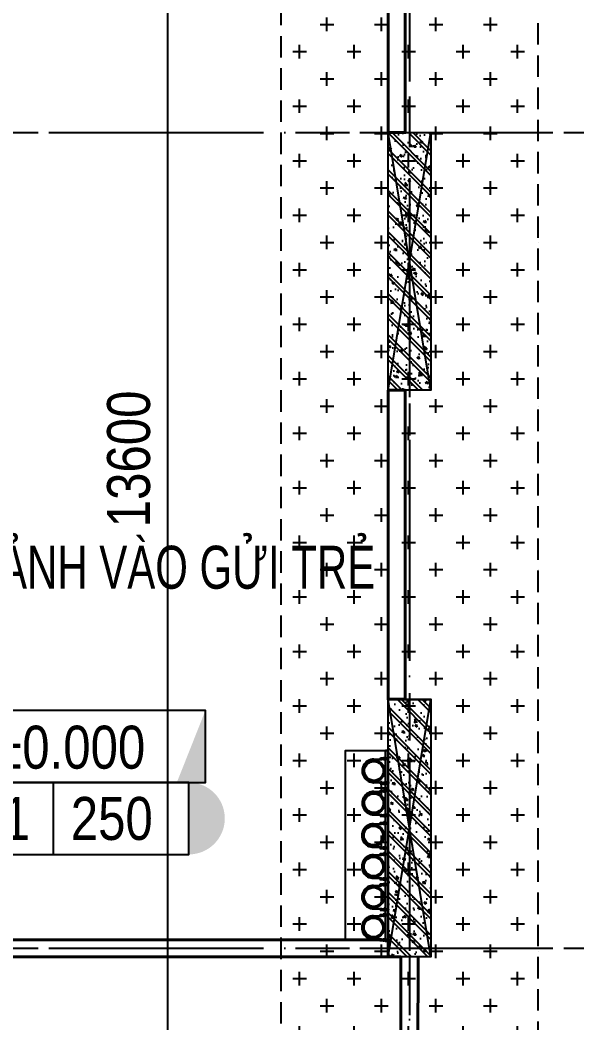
# Model space of a CAD drawing. Header units: millimetres. Extents: x -1534340 to 1713810, y -1348191 to 1114081.
# Drawn here: x 1309399 to 1315889, y -326195 to -314515 of the extents above; entities that cross this region are included whole.
import ezdxf
from ezdxf.enums import TextEntityAlignment as Align

# ---------------------------------------------------------------- set-up
doc = ezdxf.new("R2010")
doc.units = ezdxf.units.MM
doc.header["$LTSCALE"] = 100
doc.header["$PDMODE"] = 32
doc.header["$PDSIZE"] = 2.5
for name, pattern in [('CENTER2', [1.125, 0.75, -0.125, 0.125, -0.125]), ('HIDDEN', [0.375, 0.25, -0.125]), ('xref.asix of  podium$0$xref.asix of  podium$0$DASHDOT', [1, 0.5, -0.25, 0, -0.25])]:
    doc.linetypes.add(name, pattern=pattern)
for name, color, linetype in [('0-khuat', 3, 'HIDDEN'), ('1-Chu thich', 8, 'Continuous'), ('A-CORE-OTLN', 2, 'Continuous'), ('ccu11-Manh', 8, 'Continuous'), ('ccu12-Chidan', 9, 'Continuous'), ('ccu12-Hatch', 250, 'Continuous'), ('ccu12-Manh', 8, 'Continuous'), ('ccu12-Truc', 13, 'CENTER2'), ('KC2-DIM', 251, 'Continuous'), ('KT-KT', 1, 'Continuous'), ('NDT Cap nuoc', 4, 'Continuous'), ('xref.asix of  podium$0$xref.asix of  podium$0$AUDIT_I_220805193045-5', 6, 'Continuous'), ('xref.asix of  podium$0$xref.asix of  podium$0$KC2-DIM', 251, 'Continuous'), ('xref.asix of  podium$0$xref.asix of  podium$0$KT-Kich thuoc', 9, 'Continuous'), ('xref.asix of  podium$0$xref.asix of  podium$0$KT-Luoi truc South Tower', 8, 'xref.asix of  podium$0$xref.asix of  podium$0$DASHDOT'), ('Xref_ST_MBDV Cot vach 30.7.2022|Xref_ST_MBDV Cot vach 30.7.2022|Xref_ST_MBDV Cot vach 30.7.2022|Xref_ST_MBDV Cot vach 30.7.2022|KC-Betong', 6, 'Continuous')]:
    doc.layers.add(name, color=color, linetype=linetype)
for name, color, linetype, lineweight in [('KC-Tencaukien', 9, 'Continuous', 15), ('KT-Chu viet', 255, 'Continuous', 20), ('KT-Net cat', 1, 'Continuous', 40), ('NET-THAY', 7, 'Continuous', 30)]:
    doc.layers.add(name, color=color, linetype=linetype, lineweight=lineweight)
doc.styles.add('Arial Narrow', font='ARIALN.TTF')
doc.styles.add('Xref_ST_MBDV Cot vach 30.7.2022$0$Arial', font='arial.ttf', dxfattribs={"width": 0.7})
doc.dimstyles.new('ccu12-200', dxfattribs={"dimscale": 200, "dimtxt": 2.5, "dimasz": 1, "dimexe": 1, "dimexo": 2, "dimgap": 1, "dimtad": 1, "dimdec": 0, "dimrnd": 5, "dimdsep": 46, "dimtxsty": 'Arial Narrow', "dimblk": 'ARCHTICK', "dimcen": -1, "dimdle": 1, "dimclrd": 256, "dimclre": 256, "dimclrt": 3, "dimadec": 0, "dimazin": 2, "dimtfac": 0.1, "dimtdec": 0, "dimtmove": 0, "dimatfit": 1, "dimldrblk": 'ARCHTICK', "dimfxl": 1, "dimtvp": 0.833333, "dimtolj": 1, "dimtzin": 12, "dimarcsym": 0})
pattern_1 = [(50, (-450, 3050), (286.904, -25.101), [30, -330]), (355, (-450, 3050), (-55.5, 300.877), [24, -264]), (100.451, (-426.1, 3047.9), (231.404, 275.776), [25.496, -280.457]), (46.184, (-450, 3130), (426.896, -66.208), [45, -495]), (96.636, (-414.43, 3124.5), (373.865, 389.647), [38.244, -420.685]), (351.184, (-450, 3130), (373.865, 389.65), [36, -396]), (21, (-410, 3110), (238.763, -161.048), [30, -330]), (326, (-410, 3110), (97.326, 290.06), [24, -264]), (71.451, (-390.1, 3096.58), (336.09, 129.012), [25.496, -280.457]), (37.5, (-450, 3050), (4.864, 133.1575), [0, -260.8, 0, -268, 0, -265]), (7.5, (-450, 3050), (105.228, 157.7647), [0, -152.8, 0, -254.8, 0, -101]), (327.5, (-539.2, 3050), (213.529, -9.022), [0, -100, 0, -312, 0, -414]), (317.5, (-579.2, 3050), (233.274, 40.042), [0, -130, 0, -207.2, 0, -294]), (45, (-450, 3050), (-120.208, 120.208), []), (45, (-450, 3099), (-120.208, 120.208), [])]

# ---------------------------------------------------------------- blocks, each defined once
blk = doc.blocks.new('MBKC-T1-PN')
at = {"layer": 'ccu12-Hatch', "ltscale": 0.5}
h = blk.add_hatch(dxfattribs=at)
h.set_pattern_fill('CROSS', color=256, scale=50)
h.set_pattern_definition([(0, (-894364.76, 300749.45), (317.5, 317.5), [158.75, -476.25]), (90, (-894285.4, 300670.08), (-317.5, 317.5), [158.75, -476.25])])
h.paths.add_polyline_path([(79837, -25677), (82837, -25677), (82837, -12077), (79837, -12077)])
at = {"layer": '0-khuat', "ltscale": 10}
blk.add_lwpolyline([(82837, -25677), (82837, -12077), (79837, -12077), (79837, -25677)], close=True, dxfattribs=at)
blk = doc.blocks.new('Grid-ST-flat-3')
at = {"layer": 'ccu12-Truc', "ltscale": 30}
for p, q in [((390299.4, -66474.8), (390299.4, -104409.6)), ((366096.2, -72696.3), (425824, -72696.3)), ((366096.2, -82196.3), (425824, -82196.3))]:
    blk.add_line(p, q, dxfattribs=at)
blk = doc.blocks.new('*U342')
h = blk.add_hatch()
h.set_pattern_fill('VATLIEU04', color=250, scale=40, style=0, pattern_type=2)
h.set_pattern_definition(pattern_1)
h.paths.add_polyline_path([(-475, -475), (25, -475), (25, 2525), (-475, 2525)])
at = {"color": 6, "ltscale": 0.25}
blk.add_lwpolyline([(-475, -475), (25, -475), (25, 2525), (-475, 2525)], close=True, dxfattribs=at)
at = {"layer": 'Defpoints', "linetype": 'ByBlock', "ltscale": 30}
for p, q in [((25, -475), (-475, 2525)), ((-475, -475), (25, 2525))]:
    blk.add_line(p, q, dxfattribs=at)
blk = doc.blocks.new('MBDV-B1-T1-PN')
at = {"layer": 'Xref_ST_MBDV Cot vach 30.7.2022|Xref_ST_MBDV Cot vach 30.7.2022|Xref_ST_MBDV Cot vach 30.7.2022|Xref_ST_MBDV Cot vach 30.7.2022|KC-Betong', "linetype": 'ByBlock', "xscale": -1, "rotation": 359.9999999999985}
for p in [(81112, -17602, 0), (81112, -24202, 0)]:
    blk.add_blockref('*U342', p, dxfattribs=at)
blk = doc.blocks.new('ccu11-cmb-flat-8')
at = {"layer": 'ccu12-Chidan', "color": 7}
blk.add_lwpolyline([(0, 0), (1549.8, 0), (1549.8, 419), (0, 419)], close=True, dxfattribs=at)
at = {"layer": 'ccu12-Chidan'}
for points in [[(0, 0), (166.4, 419), (0, 419)], [(1549.8, 419), (1383.4, 0), (1549.8, 0)]]:
    blk.add_solid(points, dxfattribs=at)
at = {"layer": 'ccu12-Chidan', "color": 31, "style": 'Arial Narrow', "width": 0.8}
blk.add_attdef('+100.00', text='', height=250, dxfattribs=at).set_placement((745.2, 205.6), align=Align.MIDDLE_CENTER)
blk = doc.blocks.new('ccu11-chieudaysan-flat-2')
at = {"layer": 'ccu12-Chidan'}
for points in [[(-569, 0), (-569, 419, 1)], [(787.9, 419), (787.9, 0, 1)]]:
    blk.add_hatch(color=8, dxfattribs=at).paths.add_polyline_path(points)
at = {"layer": 'ccu12-Chidan', "color": 7}
blk.add_line((0, 0), (0, 419), dxfattribs=at)
blk.add_lwpolyline([(-569, 0), (787.9, 0), (787.9, 419), (-569, 419)], close=True, dxfattribs=at)
blk.add_arc((-569, 209.5), 209.5, 90, 270.00006, dxfattribs=at)
at = {"layer": 'ccu12-Chidan', "color": 31, "style": 'Arial Narrow', "width": 0.7}
for tag, p in [('S00', (-488, 209.5)), ('200', (100, 209.5))]:
    blk.add_attdef(tag, text='', height=250, dxfattribs=at).set_placement(p, align=Align.MIDDLE_LEFT)
blk = doc.blocks.new('_ARCHTICK')
at = {"color": 0, "linetype": 'ByBlock', "const_width": 0.15}
blk.add_lwpolyline([(-0.5, -0.5), (0.5, 0.5)], dxfattribs=at)
blk = doc.blocks.new('*D1382')
at = {"layer": 'Defpoints', "color": 0, "ltscale": 0.5, "transparency": 16777216}
for p in [(1311123, -312826), (1312491, -312826, 0), (1312438, -326426)]:
    blk.add_point(p, dxfattribs=at)
at = {"layer": 'KC2-DIM', "lineweight": -2, "ltscale": 0.5, "transparency": 16777216}
for p, q in [((1311123, -326626), (1311123, -312626)), ((1312091, -312826), (1310923, -312826)), ((1312038, -326426), (1310923, -326426))]:
    blk.add_line(p, q, dxfattribs=at)
at = {"layer": 'KC2-DIM', "lineweight": -2, "ltscale": 0.5, "transparency": 16777216, "xscale": 200, "yscale": 200, "zscale": 200}
for p, rotation in [((1311123, -312826), 90), ((1311123, -326426), 270)]:
    blk.add_blockref('_ARCHTICK', p, dxfattribs=dict(at, rotation=rotation))
at = {"layer": 'KC2-DIM', "color": 3, "ltscale": 0.5, "transparency": 16777216, "insert": (1310667, -319626), "char_height": 500, "attachment_point": 5, "rotation": 90, "style": 'Arial Narrow', "bg_fill": 3, "box_fill_scale": 1.1, "bg_fill_color": 256, "bg_fill_true_color": 13158600, "bg_fill_transparency": 0}
blk.add_mtext('\\A1;13600', dxfattribs=at)
blk = doc.blocks.new('*U2799')
h = blk.add_hatch()
h.set_pattern_fill('VATLIEU04', color=250, scale=40, style=0, pattern_type=2)
h.set_pattern_definition(pattern_1)
h.paths.add_polyline_path([(-475, -475), (25, -475), (25, 2525), (-475, 2525)])
at = {"color": 6, "ltscale": 0.25}
blk.add_lwpolyline([(-475, -475), (25, -475), (25, 2525), (-475, 2525)], close=True, dxfattribs=at)
at = {"layer": 'Defpoints', "linetype": 'ByBlock', "ltscale": 30}
for p, q in [((25, -475), (-475, 2525)), ((-475, -475), (25, 2525))]:
    blk.add_line(p, q, dxfattribs=at)
blk = doc.blocks.new('xref.asix of  podium$0$xref.asix of  podium$0$MBCot-PN-flat-22')
at = {"layer": 'xref.asix of  podium$0$xref.asix of  podium$0$AUDIT_I_220805193045-5', "linetype": 'ByBlock', "xscale": -1, "rotation": 359.9999999999985}
for p in [(81112, -17602, 0), (81112, -24202, 0)]:
    blk.add_blockref('*U2799', p, dxfattribs=at)
blk = doc.blocks.new('xref.asix of  podium$0$xref.asix of  podium$0$Asix South Tower')
at = {"layer": 'xref.asix of  podium$0$xref.asix of  podium$0$KT-Luoi truc South Tower', "ltscale": 10}
for p, q in [((-25223, 33491.9), (-25223, -4459.1)), ((-49426.2, 27070.4), (10118.8, 27070.4)), ((-49426.2, 17570.4), (10118.8, 17570.4))]:
    blk.add_line(p, q, dxfattribs=at)
blk = doc.blocks.new('ong thoat xi')
at = {"layer": '1-Chu thich', "color": 30}
for p, q in [((-75.4, 61.7), (-75.4, 65.3)), ((-65.8, 66.9), (-73.8, 66.9)), ((-65.7, 60.2), (-73.8, 60.2)), ((-65.8, 67.4), (-65.8, 59.5)), ((-65.5, 68.7), (-61.8, 68.7)), ((-65.5, 66.1), (-61.9, 66.1)), ((-65.5, 60.8), (-61.9, 60.8)), ((-65.5, 58.2), (-61.8, 58.2)), ((-60.7, 70.1), (-61.5, 70.1)), ((-60.7, 70.1), (-61.5, 70.1)), ((-61.5, 70.1), (-61.5, 56.8)), ((-60.7, 56.8), (-61.5, 56.8)), ((-60.7, 70.1), (-60.7, 56.8)), ((-54.9, 70.1), (-54.1, 70.1)), ((-54.9, 70.1), (-54.9, 56.8)), ((-54.9, 70.1), (-54.1, 70.1)), ((-54.9, 56.8), (-54.1, 56.8)), ((-54.1, 70.1), (-54.1, 56.8)), ((-50.1, 68.7), (-53.8, 68.7)), ((-50.1, 58.2), (-53.8, 58.2)), ((-50.1, 66.1), (-53.7, 66.1)), ((-50.1, 60.8), (-53.7, 60.8)), ((-49.8, 67.4), (-49.8, 59.5)), ((-32.7, 66.9), (-49.8, 66.9)), ((-29.1, 60), (-49.8, 60)), ((1.7, 60), (-41.2, 60)), ((-41.2, 57.9), (-41.2, 60)), ((-41.2, 57.9), (-41.2, 60)), ((-41.2, 57.9), (-41.2, 60)), ((1.7, 57.9), (-41.2, 57.9)), ((-32.7, 60), (-32.7, 66.9)), ((-75.4, -61.9), (-75.4, -65.5)), ((-65.7, -60.4), (-73.8, -60.4)), ((-65.8, -67.1), (-73.8, -67.1)), ((-65.8, -67.6), (-65.8, -59.7)), ((-65.5, -58.4), (-61.8, -58.4)), ((-65.5, -61), (-61.9, -61)), ((-65.5, -66.3), (-61.9, -66.3)), ((-65.5, -68.9), (-61.8, -68.9)), ((-60.7, -57), (-61.5, -57)), ((-61.5, -70.3), (-61.5, -57)), ((-60.7, -70.3), (-61.5, -70.3)), ((-60.7, -70.3), (-61.5, -70.3)), ((-60.7, -70.3), (-60.7, -57)), ((-54.9, -70.3), (-54.9, -57)), ((-54.9, -57), (-54.1, -57)), ((-54.9, -70.3), (-54.1, -70.3)), ((-54.9, -70.3), (-54.1, -70.3)), ((-54.1, -70.3), (-54.1, -57)), ((-50.1, -58.4), (-53.8, -58.4)), ((-50.1, -68.9), (-53.8, -68.9)), ((-50.1, -61), (-53.7, -61)), ((-50.1, -66.3), (-53.7, -66.3)), ((-49.8, -67.6), (-49.8, -59.7)), ((-30.9, -60.2), (-49.8, -60.2)), ((-34.5, -67.1), (-49.8, -67.1)), ((1.7, -58.2), (-41.2, -58.2)), ((-41.2, -58.2), (-41.2, -60.2)), ((-41.2, -58.2), (-41.2, -60.2)), ((1.7, -60.2), (-41.2, -60.2)), ((-34.5, -60.2), (-34.5, -67.1))]:
    blk.add_line(p, q, dxfattribs=at)
for centre, major_axis, start_param, end_param in [((-73.8, 65.3), (1.13, 1.13), 0.811456, 2.360542), ((-73.8, 61.7), (1.1, 1.1), 2.356194, 3.926991), ((-63.4, 67.4), (1.7, -1.7), 3.370391, 4.48359), ((-55.8, 63.4), (7.09, -7.09), 3.657341, 4.196641), ((-63.4, 59.5), (1.7, -1.7), 3.370391, 4.48359), ((-63.9, 67.4), (1.7, -1.7), 0.228799, 1.341997), ((-63.9, 67.4), (1.7, -1.7), 0.228799, 1.341997), ((-71.5, 63.4), (7.09, -7.09), 0.515748, 1.055048), ((-71.5, 63.4), (7.09, -7.09), 0.515748, 1.055048), ((-63.9, 59.5), (1.7, -1.7), 0.228799, 1.341997), ((-63.9, 59.5), (1.7, -1.7), 0.228799, 1.341997), ((0, 0), (38.9, -38.9), 0.785398, 7.068583), ((-51.7, 67.4), (1.7, 1.7), 1.799595, 2.912794), ((-51.7, 67.4), (1.7, -1.7), 3.370391, 4.48359), ((-44.1, 63.4), (7.09, 7.09), 2.086544, 2.625845), ((-44.1, 63.4), (7.09, 7.09), 2.086544, 2.625845), ((-51.7, 59.5), (1.7, 1.7), 1.799595, 2.912794), ((-51.7, 59.5), (1.7, 1.7), 1.799595, 2.912794), ((-52.2, 67.4), (1.7, -1.7), 0.228799, 1.341997), ((-59.8, 63.4), (7.09, 7.09), -1.055048, -0.515748), ((-52.2, 59.5), (1.7, 1.7), -1.341997, -0.228799), ((0.3, -0.1), (42.5, -42.5), 5.497787, 8.63938), ((0.3, -0.1), (41, -41), 5.497787, 8.63938), ((0, -0.1), (34.1, -34.1), 0.785398, 7.068583), ((-73.8, -61.9), (1.1, 1.1), 0.785398, 2.356194), ((-73.8, -65.5), (1.13, 1.13), 2.351847, 3.900932), ((-63.4, -59.7), (1.7, -1.7), 3.370391, 4.48359), ((-55.8, -63.6), (7.09, 7.09), 2.086544, 2.625845), ((-63.4, -67.6), (1.7, 1.7), 1.799595, 2.912794), ((-63.9, -59.7), (1.7, -1.7), 0.228799, 1.341997), ((-63.9, -59.7), (1.7, -1.7), 0.228799, 1.341997), ((-71.5, -63.6), (7.09, -7.09), 0.515748, 1.055048), ((-71.5, -63.6), (7.09, -7.09), 0.515748, 1.055048), ((-63.9, -67.6), (1.7, -1.7), 0.228799, 1.341997), ((-63.9, -67.6), (1.7, -1.7), 0.228799, 1.341997), ((-51.7, -59.7), (1.7, -1.7), 3.370391, 4.48359), ((-51.7, -59.7), (1.7, -1.7), 3.370391, 4.48359), ((-44.1, -63.6), (7.09, 7.09), 2.086544, 2.625845), ((-44.1, -63.6), (7.09, 7.09), 2.086544, 2.625845), ((-51.7, -67.6), (1.7, 1.7), 1.799595, 2.912794), ((-51.7, -67.6), (1.7, 1.7), 1.799595, 2.912794), ((-52.2, -59.7), (1.7, -1.7), 0.228799, 1.341997), ((-59.8, -63.6), (7.09, -7.09), 0.515748, 1.055048), ((-52.2, -67.6), (1.7, -1.7), 0.228799, 1.341997)]:
    blk.add_ellipse(centre, major_axis=major_axis, ratio=1, start_param=start_param, end_param=end_param, dxfattribs=at)
blk = doc.blocks.new('N2200X500')
at = {"layer": 'A-CORE-OTLN', "color": 3, "elevation": 0}
blk.add_lwpolyline([(9586872, 1032959), (9586872, 1035159), (9586372, 1035159), (9586372, 1032959)], close=True, dxfattribs=at)
at = {"layer": 'NET-THAY', "linetype": 'ByBlock', "ltscale": 7, "elevation": 0}
blk.add_lwpolyline([(9586841, 1035164), (9586841, 1032942), (9586871, 1032943), (9586871, 1035165)], close=True, dxfattribs=at)
at = {"layer": 'NDT Cap nuoc', "xscale": 2.272727272727275, "yscale": 2.272727272727275, "zscale": 2.272727272727275, "rotation": 180.279270571122}
for p in [(9586706, 1034925, 0), (9586706, 1034550, 0), (9586701, 1034173, 0), (9586701, 1033812, 0), (9586703, 1033456, 0), (9586701, 1033102, 0)]:
    blk.add_blockref('ong thoat xi', p, dxfattribs=at)
blk = doc.blocks.new('CNTPO')
at = {"layer": 'KT-KT'}
blk.add_blockref('N2200X500', (1879412, 0, 0), dxfattribs=at)
blk = doc.blocks.new('NHÀ TRE T1')
at = {"layer": 'A-CORE-OTLN', "elevation": 0}
for points in [[(8300, 9600), (8800, 9600), (8800, 6600), (8300, 6600)], [(8300, 3000), (8800, 3000), (8800, 0), (8300, 0)]]:
    blk.add_lwpolyline(points, close=True, dxfattribs=at)
at = {"layer": 'KT-Net cat', "elevation": 0}
for points in [[(8300, 12600), (8300, 9600), (8500, 9600), (8500, 12600)], [(8300, 6600), (8300, 3000), (8500, 3000), (8500, 6600)]]:
    blk.add_lwpolyline(points, close=True, dxfattribs=at)
at = {"layer": 'KT-Net cat'}
blk.add_lwpolyline([(3200, 0), (8300, 0), (8300, 200), (3200, 200)], close=True, dxfattribs=at)
blk = doc.blocks.new('312')
at = {"layer": 'KT-Net cat'}
for p, q in [((1540681.7, -324651.7, 0), (1540663.7, -335971.2, -0.1)), ((1540881.7, -324652.1, 0), (1540863.6, -335971.5, -0.1))]:
    blk.add_line(p, q, dxfattribs=at)
blk.add_lwpolyline([(1540681.7, -324651.9), (1532231.7, -324651.9), (1532181.7, -324651.9), (1532164, -335751.9), (1540664, -335751.9)], close=True, dxfattribs=at)
at = {"layer": 'KT-KT'}
blk.add_blockref('CNTPO', (-9925751.4, -1357411.2, 0), dxfattribs=at)
at = {"layer": 'KT-Net cat'}
blk.add_blockref('NHÀ TRE T1', (1532231.7, -324651.9, 0), dxfattribs=at)
at = {"layer": 'xref.asix of  podium$0$xref.asix of  podium$0$KC2-DIM'}
blk.add_blockref('xref.asix of  podium$0$xref.asix of  podium$0$MBCot-PN-flat-22', (1459444.9, -299975.3), dxfattribs=at)
at = {"layer": 'xref.asix of  podium$0$xref.asix of  podium$0$KT-Kich thuoc'}
blk.add_blockref('xref.asix of  podium$0$xref.asix of  podium$0$Asix South Tower', (1566004.7, -342122.3), dxfattribs=at)
at = {"layer": 'KT-Chu viet', "insert": (1538027.5, -319863.6), "char_height": 500, "attachment_point": 2, "style": 'Xref_ST_MBDV Cot vach 30.7.2022$0$Arial'}
blk.add_mtext('SẢNH VÀO GỬI TRẺ', dxfattribs=at)

msp = doc.modelspace()

# ---------------------------------------------------------------- block references
for name, p in [('MBKC-T1-PN', (1232600.9, -300749.5)), ('Grid-ST-flat-3', (923638.3, -243129.8))]:
    msp.add_blockref(name, p)
at = {"layer": 'ccu11-Manh'}
msp.add_blockref('MBDV-B1-T1-PN', (1232600.9, -300749.5), dxfattribs=at)
at = {"layer": 'KC-Tencaukien'}
ref = msp.add_blockref('ccu11-cmb-flat-8', (1308459.6, -323394.5), dxfattribs=dict(at, xscale=1.999999999999999, yscale=1.999999999999999, zscale=1.999999999999999))
ref.add_attrib('+100.00', '%%P0.000', dxfattribs={"layer": 'ccu12-Chidan', "color": 31, "height": 500, "style": 'Arial Narrow'}).set_placement((1309949.9, -322983.4), align=Align.MIDDLE_CENTER)
ref = msp.add_blockref('ccu11-chieudaysan-flat-2', (1309790.4, -324232.4), dxfattribs=dict(at, xscale=1.999999999999999, yscale=1.999999999999999, zscale=1.999999999999999))
ref.add_attrib('S00', 'S1', dxfattribs={"layer": 'ccu12-Chidan', "color": 31, "height": 500, "style": 'Arial Narrow'}).set_placement((1308814.4, -323813.5), align=Align.MIDDLE_LEFT)
ref.add_attrib('200', '250', dxfattribs={"layer": 'ccu12-Chidan', "color": 31, "height": 500, "style": 'Arial Narrow'}).set_placement((1309990.4, -323813.5), align=Align.MIDDLE_LEFT)

# ---------------------------------------------------------------- next in the draw order: dimensions: what is measured, and where the dimension line sits
at = {"layer": 'KC2-DIM', "ltscale": 0.5}
dim = msp.add_linear_dim(base=(1311122.6, -312826.1), p1=(1312437.7, -326426.1), p2=(1312490.8, -312826.1, -0.1), angle=90, dimstyle='ccu12-200', override={"dimfxl": 150, "dimtfill": 1}, dxfattribs=at)
dim.commit()
dim.dimension.update_dxf_attribs({"geometry": '*D1382', "text_midpoint": (1310667.3, -319626.1)})

# ---------------------------------------------------------------- next in the draw order: block references
at = {"layer": 'ccu12-Manh'}
msp.add_blockref('312', (-226844, -774.2), dxfattribs=at)

doc.saveas('drawing.dxf')
